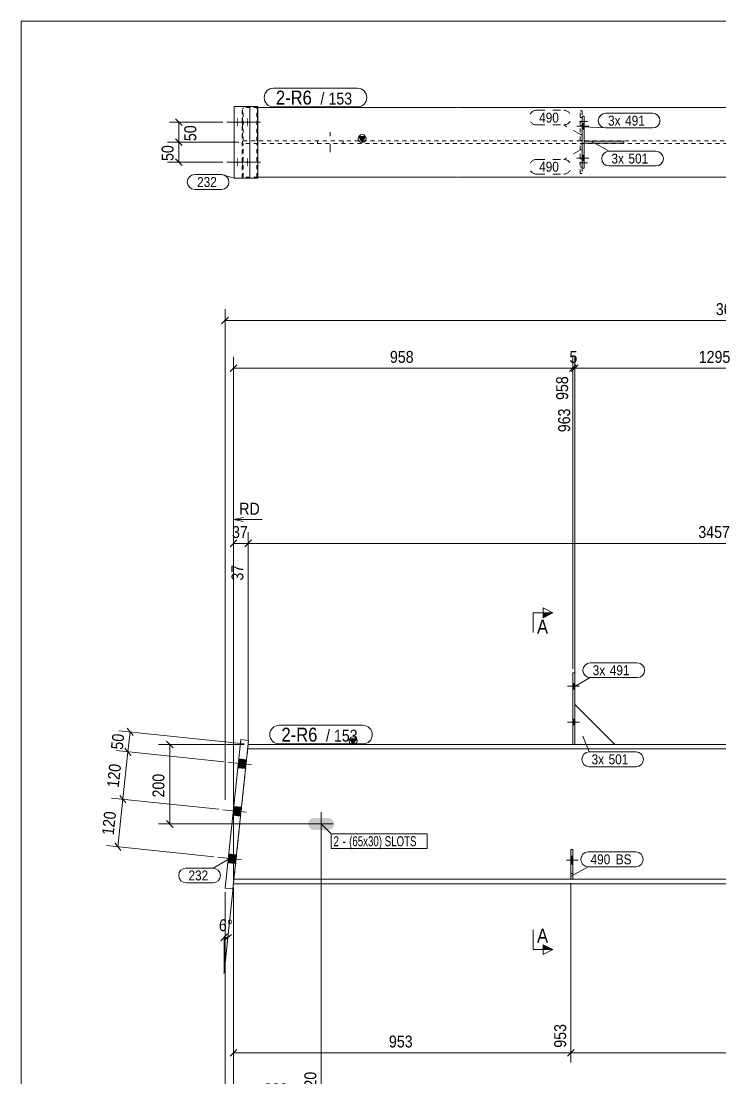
# Model space of a CAD drawing. Header units: millimetres. Extents: x 2 to 579, y 1 to 405.
# Drawn here: x 5 to 180.4, y 139.5 to 405 of the extents above; entities that cross this region are included whole.
import ezdxf

# ---------------------------------------------------------------- set-up
doc = ezdxf.new("R2010")
doc.units = ezdxf.units.MM
for name, pattern in [('XKITLINE00', [0]), ('XKITLINE01', [4, 1, -1, 1, -1]), ('XKITLINE02', [4, 2, -2])]:
    doc.linetypes.add(name, pattern=pattern)
for name, color, linetype, lineweight in [('Bolt', 3, 'Continuous', 0), ('BoltMark', 7, 'Continuous', 0), ('Dimensions', 7, 'Continuous', 0), ('DrawingSheet', 5, 'Continuous', 0), ('Part', 2, 'Continuous', 0), ('PartMark', 7, 'Continuous', 0), ('Section', 6, 'Continuous', 0)]:
    doc.layers.add(name, color=color, linetype=linetype, lineweight=lineweight)
doc.styles.add('ARIAL', font='ARIAL.TTF')
doc.styles.add('ARIAL_NARROW', font='ARIALN.TTF')

# ---------------------------------------------------------------- blocks, each defined once
blk = doc.blocks.new('*A2')
at = {"layer": 'Bolt'}
blk.add_hatch(color=3, dxfattribs=at).paths.add_polyline_path([(83.55, 203.3), (83.44, 202.73), (83.11, 202.24), (82.63, 201.92), (82.05, 201.8), (78.55, 201.8), (77.98, 201.92), (77.49, 202.24), (77.17, 202.73), (77.05, 203.3), (77.17, 203.88), (77.49, 204.36), (77.98, 204.69), (78.55, 204.8), (82.05, 204.8), (82.63, 204.69), (83.11, 204.36), (83.44, 203.88)], flags=17)
at = {"layer": 'Bolt', "color": 3, "linetype": 'XKITLINE00', "lineweight": 0}
for p, q in [((80.3, 200.3), (80.3, 206.3)), ((77.3, 203.3), (83.3, 203.3))]:
    blk.add_line(p, q, dxfattribs=at)
blk = doc.blocks.new('*A4')
at = {"layer": 'Bolt'}
for points in [[(143.5, 238.6), (144, 238.6), (144, 237.2), (143.5, 237.2)], [(143.5, 238.6), (144, 238.6), (144, 237.2), (143.5, 237.2)], [(143.5, 229.6), (144, 229.6), (144, 228.2), (143.5, 228.2)], [(143.5, 229.6), (144, 229.6), (144, 228.2), (143.5, 228.2)]]:
    blk.add_hatch(color=3, dxfattribs=at).paths.add_polyline_path(points, flags=17)
at = {"layer": 'Bolt', "color": 3, "linetype": 'XKITLINE00', "lineweight": 0}
for p, q in [((145.16, 237.9), (142.16, 237.9)), ((145.16, 237.9), (142.16, 237.9)), ((144, 238.6), (143.5, 238.6)), ((144, 238.6), (143.5, 238.6)), ((144, 237.2), (143.5, 237.2)), ((144, 237.2), (143.5, 237.2)), ((145.16, 228.9), (142.16, 228.9)), ((145.16, 228.9), (142.16, 228.9)), ((144, 229.6), (143.5, 229.6)), ((144, 229.6), (143.5, 229.6)), ((144, 228.2), (143.5, 228.2)), ((144, 228.2), (143.5, 228.2))]:
    blk.add_line(p, q, dxfattribs=at)
blk = doc.blocks.new('*A5')
at = {"layer": 'Bolt'}
blk.add_hatch(color=3, dxfattribs=at).paths.add_polyline_path([(143.5, 193.22), (143, 193.22), (143, 195.18), (143.5, 195.18)], flags=17)
at = {"layer": 'Bolt', "color": 3, "linetype": 'XKITLINE00', "lineweight": 0}
for p, q in [((144.85, 194.2), (141.85, 194.2)), ((143.5, 195.18), (143, 195.18)), ((143.5, 193.22), (143, 193.22))]:
    blk.add_line(p, q, dxfattribs=at)
blk = doc.blocks.new('*A7')
at = {"layer": 'Bolt', "color": 3, "linetype": 'XKITLINE02', "lineweight": 0}
for p, q in [((144.85, 194.2), (141.85, 194.2)), ((143.5, 195.18), (143, 195.18)), ((143.5, 193.22), (143, 193.22))]:
    blk.add_line(p, q, dxfattribs=at)
blk = doc.blocks.new('*A10')
at = {"layer": 'Bolt'}
for points in [[(61.36, 217.24), (59.37, 217.45), (59.6, 219.63), (61.59, 219.42)], [(61.36, 217.24), (59.37, 217.45), (59.6, 219.63), (61.59, 219.42)], [(60.1, 205.3), (58.11, 205.51), (58.34, 207.7), (60.33, 207.49)], [(60.1, 205.3), (58.11, 205.51), (58.34, 207.7), (60.33, 207.49)], [(58.84, 193.37), (56.85, 193.58), (57.08, 195.77), (59.07, 195.56)], [(58.84, 193.37), (56.85, 193.58), (57.08, 195.77), (59.07, 195.56)]]:
    blk.add_hatch(color=3, dxfattribs=at).paths.add_polyline_path(points, flags=17)
at = {"layer": 'Bolt', "color": 3, "linetype": 'XKITLINE00', "lineweight": 0}
for p, q in [((56.85, 218.82), (62.81, 218.19)), ((56.85, 218.82), (62.81, 218.19)), ((59.6, 219.63), (61.59, 219.42)), ((59.6, 219.63), (61.59, 219.42)), ((59.37, 217.45), (61.36, 217.24)), ((59.37, 217.45), (61.36, 217.24)), ((58.34, 207.7), (60.33, 207.49)), ((58.34, 207.7), (60.33, 207.49)), ((55.59, 206.88), (61.56, 206.25)), ((55.59, 206.88), (61.56, 206.25)), ((58.11, 205.51), (60.1, 205.3)), ((58.11, 205.51), (60.1, 205.3)), ((54.33, 194.95), (60.3, 194.32)), ((54.33, 194.95), (60.3, 194.32)), ((57.08, 195.77), (59.07, 195.56)), ((57.08, 195.77), (59.07, 195.56)), ((56.85, 193.58), (58.84, 193.37)), ((56.85, 193.58), (58.84, 193.37))]:
    blk.add_line(p, q, dxfattribs=at)
blk = doc.blocks.new('*A13')
at = {"layer": 'Part'}
blk.add_hatch(color=2, dxfattribs=at).paths.add_polyline_path([(87.51, 224.7), (89.11, 224.7), (88.31, 223.3)], flags=17)
at = {"layer": 'Part', "color": 7, "linetype": 'XKITLINE01', "lineweight": 0}
for p, q in [((62, 223.3), (58.31, 188.3)), ((112.1, 223.3), (62, 223.3)), ((184, 223.3), (112.2, 223.3))]:
    blk.add_line(p, q, dxfattribs=at)
at = {"layer": 'Part', "color": 2, "linetype": 'XKITLINE00', "lineweight": 0}
for p, q in [((62, 223.3), (112.1, 223.3)), ((88.31, 223.3), (87.51, 224.7)), ((87.51, 224.7), (89.11, 224.7)), ((89.11, 224.7), (88.31, 223.3)), ((112.2, 223.3), (184, 223.3)), ((112.1, 222.2), (61.88, 222.2)), ((184, 222.2), (112.2, 222.2)), ((112.1, 189.4), (58.42, 189.4)), ((184, 189.4), (112.2, 189.4)), ((58.31, 188.3), (112.1, 188.3)), ((112.2, 188.3), (184, 188.3))]:
    blk.add_line(p, q, dxfattribs=at)
blk.add_circle((88.31, 224.2), 1, dxfattribs=at)
blk = doc.blocks.new('*A15')
at = {"layer": 'Part', "color": 2, "linetype": 'XKITLINE00', "lineweight": 0}
for p, q in [((143.5, 223.3), (143.5, 241.3)), ((143.5, 241.3), (144, 241.3)), ((144, 241.3), (144, 223.3))]:
    blk.add_line(p, q, dxfattribs=at)
at = {"layer": 'Part', "color": 7, "linetype": 'XKITLINE01', "lineweight": 0}
blk.add_line((144, 223.3), (143.5, 223.3), dxfattribs=at)
blk = doc.blocks.new('*A16')
at = {"layer": 'Part', "color": 2, "linetype": 'XKITLINE00', "lineweight": 0}
for p, q in [((143, 189.4), (143, 196.9)), ((143, 196.9), (143.5, 196.9)), ((143.5, 196.9), (143.5, 189.4))]:
    blk.add_line(p, q, dxfattribs=at)
at = {"layer": 'Part', "color": 7, "linetype": 'XKITLINE01', "lineweight": 0}
for p, q in [((143, 190.9), (143.5, 190.9)), ((143.5, 189.4), (143, 189.4))]:
    blk.add_line(p, q, dxfattribs=at)
blk = doc.blocks.new('*A20')
at = {"layer": 'Part', "color": 2, "linetype": 'XKITLINE00', "lineweight": 0}
blk.add_line((154, 223.3), (144, 233.3), dxfattribs=at)
at = {"layer": 'Part', "color": 7, "linetype": 'XKITLINE01', "lineweight": 0}
for p, q in [((144, 233.3), (144, 223.3)), ((144, 223.3), (154, 223.3))]:
    blk.add_line(p, q, dxfattribs=at)
blk = doc.blocks.new('*A21')
at = {"layer": 'Part', "color": 7, "linetype": 'XKITLINE01', "lineweight": 0}
for p, q in [((143, 196.9), (143, 189.4)), ((143.5, 196.9), (143, 196.9)), ((143.5, 189.4), (143.5, 196.9)), ((143, 190.9), (143.5, 190.9)), ((143, 189.4), (143.5, 189.4))]:
    blk.add_line(p, q, dxfattribs=at)
blk = doc.blocks.new('*A24')
at = {"layer": 'Part', "color": 2, "linetype": 'XKITLINE00', "lineweight": 0}
for p, q in [((56.18, 187.21), (60.11, 224.51)), ((58.17, 187), (62.1, 224.3)), ((60.11, 224.51), (62.1, 224.3)), ((58.17, 187), (56.18, 187.21))]:
    blk.add_line(p, q, dxfattribs=at)
blk = doc.blocks.new('*A29')
at = {"layer": 'Bolt', "color": 3, "linetype": 'XKITLINE02', "lineweight": 0}
for p, q in [((82.6, 372.09), (82.6, 377.09)), ((79.35, 374.24), (79.35, 374.94)), ((85.85, 374.24), (85.85, 374.94))]:
    blk.add_line(p, q, dxfattribs=at)
blk = doc.blocks.new('*A31')
at = {"layer": 'Bolt'}
for points in [[(145.8, 379.29), (146.3, 379.29), (146.3, 377.89), (145.8, 377.89)], [(145.8, 379.29), (146.3, 379.29), (146.3, 377.89), (145.8, 377.89)], [(145.8, 371.29), (146.3, 371.29), (146.3, 369.89), (145.8, 369.89)], [(145.8, 371.29), (146.3, 371.29), (146.3, 369.89), (145.8, 369.89)]]:
    blk.add_hatch(color=3, dxfattribs=at).paths.add_polyline_path(points, flags=17)
at = {"layer": 'Bolt', "color": 3, "linetype": 'XKITLINE00', "lineweight": 0}
for p, q in [((147.46, 378.59), (144.46, 378.59)), ((147.46, 378.59), (144.46, 378.59)), ((146.3, 379.29), (145.8, 379.29)), ((146.3, 379.29), (145.8, 379.29)), ((146.3, 377.89), (145.8, 377.89)), ((146.3, 377.89), (145.8, 377.89)), ((147.46, 370.59), (144.46, 370.59)), ((147.46, 370.59), (144.46, 370.59)), ((146.3, 371.29), (145.8, 371.29)), ((146.3, 371.29), (145.8, 371.29)), ((146.3, 369.89), (145.8, 369.89)), ((146.3, 369.89), (145.8, 369.89))]:
    blk.add_line(p, q, dxfattribs=at)
blk = doc.blocks.new('*A32')
at = {"layer": 'Bolt', "color": 3, "linetype": 'XKITLINE02', "lineweight": 0}
for p, q in [((147.15, 369.39), (144.15, 369.39)), ((145.8, 370.37), (145.3, 370.37)), ((145.8, 368.41), (145.3, 368.41))]:
    blk.add_line(p, q, dxfattribs=at)
blk = doc.blocks.new('*A34')
at = {"layer": 'Bolt', "color": 3, "linetype": 'XKITLINE02', "lineweight": 0}
for p, q in [((147.15, 379.79), (144.15, 379.79)), ((145.8, 380.77), (145.3, 380.77)), ((145.8, 378.81), (145.3, 378.81))]:
    blk.add_line(p, q, dxfattribs=at)
blk = doc.blocks.new('*A37')
at = {"layer": 'Bolt'}
for points in [[(59.39, 379.54), (59.39, 379.48), (59.39, 379.43), (59.39, 379.38), (59.39, 379.32), (59.39, 379.27), (59.38, 379.22), (59.38, 379.17), (59.38, 379.12), (59.38, 379.07), (59.37, 379.02), (59.37, 378.98), (59.37, 378.93), (59.36, 378.89), (59.36, 378.85), (59.35, 378.81), (59.35, 378.77), (59.34, 378.74), (59.34, 378.71), (59.33, 378.68), (59.33, 378.65), (59.32, 378.62), (59.32, 378.6), (59.31, 378.57), (59.31, 378.55), (59.3, 378.54), (59.29, 378.52), (59.29, 378.51), (59.28, 378.5), (59.27, 378.5), (59.27, 378.49), (59.26, 378.49), (59.26, 378.49), (59.25, 378.5), (59.24, 378.5), (59.24, 378.51), (59.23, 378.52), (59.22, 378.54), (59.22, 378.55), (59.21, 378.57), (59.21, 378.6), (59.2, 378.62), (59.2, 378.65), (59.19, 378.68), (59.18, 378.71), (59.18, 378.74), (59.18, 378.77), (59.17, 378.81), (59.17, 378.85), (59.16, 378.89), (59.16, 378.93), (59.15, 378.98), (59.15, 379.02), (59.15, 379.07), (59.15, 379.12), (59.14, 379.17), (59.14, 379.22), (59.14, 379.27), (59.14, 379.32), (59.14, 379.38), (59.13, 379.43), (59.13, 379.48), (59.13, 379.54), (59.13, 379.59), (59.13, 379.64), (59.13, 379.7), (59.13, 379.75), (59.14, 379.8), (59.14, 379.86), (59.14, 379.91), (59.14, 379.96), (59.14, 380.01), (59.15, 380.06), (59.15, 380.11), (59.15, 380.16), (59.15, 380.2), (59.16, 380.25), (59.16, 380.29), (59.17, 380.33), (59.17, 380.37), (59.18, 380.4), (59.18, 380.44), (59.18, 380.47), (59.19, 380.5), (59.2, 380.53), (59.2, 380.56), (59.21, 380.58), (59.21, 380.61), (59.22, 380.63), (59.22, 380.64), (59.23, 380.66), (59.24, 380.67), (59.24, 380.68), (59.25, 380.68), (59.26, 380.69), (59.26, 380.69), (59.27, 380.69), (59.27, 380.68), (59.28, 380.68), (59.29, 380.67), (59.29, 380.66), (59.3, 380.64), (59.31, 380.63), (59.31, 380.61), (59.32, 380.58), (59.32, 380.56), (59.33, 380.53), (59.33, 380.5), (59.34, 380.47), (59.34, 380.44), (59.35, 380.4), (59.35, 380.37), (59.36, 380.33), (59.36, 380.29), (59.37, 380.25), (59.37, 380.2), (59.37, 380.16), (59.38, 380.11), (59.38, 380.06), (59.38, 380.01), (59.38, 379.96), (59.39, 379.91), (59.39, 379.86), (59.39, 379.8), (59.39, 379.75), (59.39, 379.7), (59.39, 379.64), (59.39, 379.59)], [(60.65, 379.54), (60.65, 379.48), (60.65, 379.43), (60.65, 379.38), (60.65, 379.32), (60.64, 379.27), (60.64, 379.22), (60.64, 379.17), (60.64, 379.12), (60.63, 379.07), (60.63, 379.02), (60.63, 378.98), (60.62, 378.93), (60.62, 378.89), (60.62, 378.85), (60.61, 378.81), (60.61, 378.77), (60.6, 378.74), (60.6, 378.71), (60.59, 378.68), (60.59, 378.65), (60.58, 378.62), (60.58, 378.6), (60.57, 378.57), (60.56, 378.55), (60.56, 378.54), (60.55, 378.52), (60.55, 378.51), (60.54, 378.5), (60.53, 378.5), (60.53, 378.49), (60.52, 378.49), (60.51, 378.49), (60.51, 378.5), (60.5, 378.5), (60.5, 378.51), (60.49, 378.52), (60.48, 378.54), (60.48, 378.55), (60.47, 378.57), (60.47, 378.6), (60.46, 378.62), (60.45, 378.65), (60.45, 378.68), (60.44, 378.71), (60.44, 378.74), (60.43, 378.77), (60.43, 378.81), (60.42, 378.85), (60.42, 378.89), (60.42, 378.93), (60.41, 378.98), (60.41, 379.02), (60.41, 379.07), (60.4, 379.12), (60.4, 379.17), (60.4, 379.22), (60.4, 379.27), (60.4, 379.32), (60.39, 379.38), (60.39, 379.43), (60.39, 379.48), (60.39, 379.54), (60.39, 379.59), (60.39, 379.64), (60.39, 379.7), (60.39, 379.75), (60.39, 379.8), (60.4, 379.86), (60.4, 379.91), (60.4, 379.96), (60.4, 380.01), (60.4, 380.06), (60.41, 380.11), (60.41, 380.16), (60.41, 380.2), (60.42, 380.25), (60.42, 380.29), (60.42, 380.33), (60.43, 380.37), (60.43, 380.4), (60.44, 380.44), (60.44, 380.47), (60.45, 380.5), (60.45, 380.53), (60.46, 380.56), (60.47, 380.58), (60.47, 380.61), (60.48, 380.63), (60.48, 380.64), (60.49, 380.66), (60.5, 380.67), (60.5, 380.68), (60.51, 380.68), (60.51, 380.69), (60.52, 380.69), (60.53, 380.69), (60.53, 380.68), (60.54, 380.68), (60.55, 380.67), (60.55, 380.66), (60.56, 380.64), (60.56, 380.63), (60.57, 380.61), (60.58, 380.58), (60.58, 380.56), (60.59, 380.53), (60.59, 380.5), (60.6, 380.47), (60.6, 380.44), (60.61, 380.4), (60.61, 380.37), (60.62, 380.33), (60.62, 380.29), (60.62, 380.25), (60.63, 380.2), (60.63, 380.16), (60.63, 380.11), (60.64, 380.06), (60.64, 380.01), (60.64, 379.96), (60.64, 379.91), (60.65, 379.86), (60.65, 379.8), (60.65, 379.75), (60.65, 379.7), (60.65, 379.64), (60.65, 379.59)], [(61.91, 379.54), (61.91, 379.48), (61.91, 379.43), (61.91, 379.38), (61.9, 379.32), (61.9, 379.27), (61.9, 379.22), (61.9, 379.17), (61.9, 379.12), (61.89, 379.07), (61.89, 379.02), (61.89, 378.98), (61.88, 378.93), (61.88, 378.89), (61.87, 378.85), (61.87, 378.81), (61.87, 378.77), (61.86, 378.74), (61.86, 378.71), (61.85, 378.68), (61.85, 378.65), (61.84, 378.62), (61.83, 378.6), (61.83, 378.57), (61.82, 378.55), (61.82, 378.54), (61.81, 378.52), (61.8, 378.51), (61.8, 378.5), (61.79, 378.5), (61.79, 378.49), (61.78, 378.49), (61.77, 378.49), (61.77, 378.5), (61.76, 378.5), (61.75, 378.51), (61.75, 378.52), (61.74, 378.54), (61.74, 378.55), (61.73, 378.57), (61.72, 378.6), (61.72, 378.62), (61.71, 378.65), (61.71, 378.68), (61.7, 378.71), (61.7, 378.74), (61.69, 378.77), (61.69, 378.81), (61.68, 378.85), (61.68, 378.89), (61.68, 378.93), (61.67, 378.98), (61.67, 379.02), (61.67, 379.07), (61.66, 379.12), (61.66, 379.17), (61.66, 379.22), (61.66, 379.27), (61.65, 379.32), (61.65, 379.38), (61.65, 379.43), (61.65, 379.48), (61.65, 379.54), (61.65, 379.59), (61.65, 379.64), (61.65, 379.7), (61.65, 379.75), (61.65, 379.8), (61.65, 379.86), (61.66, 379.91), (61.66, 379.96), (61.66, 380.01), (61.66, 380.06), (61.67, 380.11), (61.67, 380.16), (61.67, 380.2), (61.68, 380.25), (61.68, 380.29), (61.68, 380.33), (61.69, 380.37), (61.69, 380.4), (61.7, 380.44), (61.7, 380.47), (61.71, 380.5), (61.71, 380.53), (61.72, 380.56), (61.72, 380.58), (61.73, 380.61), (61.74, 380.63), (61.74, 380.64), (61.75, 380.66), (61.75, 380.67), (61.76, 380.68), (61.77, 380.68), (61.77, 380.69), (61.78, 380.69), (61.79, 380.69), (61.79, 380.68), (61.8, 380.68), (61.8, 380.67), (61.81, 380.66), (61.82, 380.64), (61.82, 380.63), (61.83, 380.61), (61.83, 380.58), (61.84, 380.56), (61.85, 380.53), (61.85, 380.5), (61.86, 380.47), (61.86, 380.44), (61.87, 380.4), (61.87, 380.37), (61.87, 380.33), (61.88, 380.29), (61.88, 380.25), (61.89, 380.2), (61.89, 380.16), (61.89, 380.11), (61.9, 380.06), (61.9, 380.01), (61.9, 379.96), (61.9, 379.91), (61.9, 379.86), (61.91, 379.8), (61.91, 379.75), (61.91, 379.7), (61.91, 379.64), (61.91, 379.59)], [(59.39, 369.54), (59.39, 369.48), (59.39, 369.43), (59.39, 369.38), (59.39, 369.32), (59.39, 369.27), (59.38, 369.22), (59.38, 369.17), (59.38, 369.12), (59.38, 369.07), (59.37, 369.02), (59.37, 368.98), (59.37, 368.93), (59.36, 368.89), (59.36, 368.85), (59.35, 368.81), (59.35, 368.77), (59.34, 368.74), (59.34, 368.71), (59.33, 368.68), (59.33, 368.65), (59.32, 368.62), (59.32, 368.6), (59.31, 368.57), (59.31, 368.55), (59.3, 368.54), (59.29, 368.52), (59.29, 368.51), (59.28, 368.5), (59.27, 368.5), (59.27, 368.49), (59.26, 368.49), (59.26, 368.49), (59.25, 368.5), (59.24, 368.5), (59.24, 368.51), (59.23, 368.52), (59.22, 368.54), (59.22, 368.55), (59.21, 368.57), (59.21, 368.6), (59.2, 368.62), (59.2, 368.65), (59.19, 368.68), (59.18, 368.71), (59.18, 368.74), (59.18, 368.77), (59.17, 368.81), (59.17, 368.85), (59.16, 368.89), (59.16, 368.93), (59.15, 368.98), (59.15, 369.02), (59.15, 369.07), (59.15, 369.12), (59.14, 369.17), (59.14, 369.22), (59.14, 369.27), (59.14, 369.32), (59.14, 369.38), (59.13, 369.43), (59.13, 369.48), (59.13, 369.54), (59.13, 369.59), (59.13, 369.64), (59.13, 369.7), (59.13, 369.75), (59.14, 369.8), (59.14, 369.86), (59.14, 369.91), (59.14, 369.96), (59.14, 370.01), (59.15, 370.06), (59.15, 370.11), (59.15, 370.16), (59.15, 370.2), (59.16, 370.25), (59.16, 370.29), (59.17, 370.33), (59.17, 370.37), (59.18, 370.4), (59.18, 370.44), (59.18, 370.47), (59.19, 370.5), (59.2, 370.53), (59.2, 370.56), (59.21, 370.58), (59.21, 370.61), (59.22, 370.63), (59.22, 370.64), (59.23, 370.66), (59.24, 370.67), (59.24, 370.68), (59.25, 370.68), (59.26, 370.69), (59.26, 370.69), (59.27, 370.69), (59.27, 370.68), (59.28, 370.68), (59.29, 370.67), (59.29, 370.66), (59.3, 370.64), (59.31, 370.63), (59.31, 370.61), (59.32, 370.58), (59.32, 370.56), (59.33, 370.53), (59.33, 370.5), (59.34, 370.47), (59.34, 370.44), (59.35, 370.4), (59.35, 370.37), (59.36, 370.33), (59.36, 370.29), (59.37, 370.25), (59.37, 370.2), (59.37, 370.16), (59.38, 370.11), (59.38, 370.06), (59.38, 370.01), (59.38, 369.96), (59.39, 369.91), (59.39, 369.86), (59.39, 369.8), (59.39, 369.75), (59.39, 369.7), (59.39, 369.64), (59.39, 369.59)], [(60.65, 369.54), (60.65, 369.48), (60.65, 369.43), (60.65, 369.38), (60.65, 369.32), (60.64, 369.27), (60.64, 369.22), (60.64, 369.17), (60.64, 369.12), (60.63, 369.07), (60.63, 369.02), (60.63, 368.98), (60.62, 368.93), (60.62, 368.89), (60.62, 368.85), (60.61, 368.81), (60.61, 368.77), (60.6, 368.74), (60.6, 368.71), (60.59, 368.68), (60.59, 368.65), (60.58, 368.62), (60.58, 368.6), (60.57, 368.57), (60.56, 368.55), (60.56, 368.54), (60.55, 368.52), (60.55, 368.51), (60.54, 368.5), (60.53, 368.5), (60.53, 368.49), (60.52, 368.49), (60.51, 368.49), (60.51, 368.5), (60.5, 368.5), (60.5, 368.51), (60.49, 368.52), (60.48, 368.54), (60.48, 368.55), (60.47, 368.57), (60.47, 368.6), (60.46, 368.62), (60.45, 368.65), (60.45, 368.68), (60.44, 368.71), (60.44, 368.74), (60.43, 368.77), (60.43, 368.81), (60.42, 368.85), (60.42, 368.89), (60.42, 368.93), (60.41, 368.98), (60.41, 369.02), (60.41, 369.07), (60.4, 369.12), (60.4, 369.17), (60.4, 369.22), (60.4, 369.27), (60.4, 369.32), (60.39, 369.38), (60.39, 369.43), (60.39, 369.48), (60.39, 369.54), (60.39, 369.59), (60.39, 369.64), (60.39, 369.7), (60.39, 369.75), (60.39, 369.8), (60.4, 369.86), (60.4, 369.91), (60.4, 369.96), (60.4, 370.01), (60.4, 370.06), (60.41, 370.11), (60.41, 370.16), (60.41, 370.2), (60.42, 370.25), (60.42, 370.29), (60.42, 370.33), (60.43, 370.37), (60.43, 370.4), (60.44, 370.44), (60.44, 370.47), (60.45, 370.5), (60.45, 370.53), (60.46, 370.56), (60.47, 370.58), (60.47, 370.61), (60.48, 370.63), (60.48, 370.64), (60.49, 370.66), (60.5, 370.67), (60.5, 370.68), (60.51, 370.68), (60.51, 370.69), (60.52, 370.69), (60.53, 370.69), (60.53, 370.68), (60.54, 370.68), (60.55, 370.67), (60.55, 370.66), (60.56, 370.64), (60.56, 370.63), (60.57, 370.61), (60.58, 370.58), (60.58, 370.56), (60.59, 370.53), (60.59, 370.5), (60.6, 370.47), (60.6, 370.44), (60.61, 370.4), (60.61, 370.37), (60.62, 370.33), (60.62, 370.29), (60.62, 370.25), (60.63, 370.2), (60.63, 370.16), (60.63, 370.11), (60.64, 370.06), (60.64, 370.01), (60.64, 369.96), (60.64, 369.91), (60.65, 369.86), (60.65, 369.8), (60.65, 369.75), (60.65, 369.7), (60.65, 369.64), (60.65, 369.59)], [(61.91, 369.54), (61.91, 369.48), (61.91, 369.43), (61.91, 369.38), (61.9, 369.32), (61.9, 369.27), (61.9, 369.22), (61.9, 369.17), (61.9, 369.12), (61.89, 369.07), (61.89, 369.02), (61.89, 368.98), (61.88, 368.93), (61.88, 368.89), (61.87, 368.85), (61.87, 368.81), (61.87, 368.77), (61.86, 368.74), (61.86, 368.71), (61.85, 368.68), (61.85, 368.65), (61.84, 368.62), (61.83, 368.6), (61.83, 368.57), (61.82, 368.55), (61.82, 368.54), (61.81, 368.52), (61.8, 368.51), (61.8, 368.5), (61.79, 368.5), (61.79, 368.49), (61.78, 368.49), (61.77, 368.49), (61.77, 368.5), (61.76, 368.5), (61.75, 368.51), (61.75, 368.52), (61.74, 368.54), (61.74, 368.55), (61.73, 368.57), (61.72, 368.6), (61.72, 368.62), (61.71, 368.65), (61.71, 368.68), (61.7, 368.71), (61.7, 368.74), (61.69, 368.77), (61.69, 368.81), (61.68, 368.85), (61.68, 368.89), (61.68, 368.93), (61.67, 368.98), (61.67, 369.02), (61.67, 369.07), (61.66, 369.12), (61.66, 369.17), (61.66, 369.22), (61.66, 369.27), (61.65, 369.32), (61.65, 369.38), (61.65, 369.43), (61.65, 369.48), (61.65, 369.54), (61.65, 369.59), (61.65, 369.64), (61.65, 369.7), (61.65, 369.75), (61.65, 369.8), (61.65, 369.86), (61.66, 369.91), (61.66, 369.96), (61.66, 370.01), (61.66, 370.06), (61.67, 370.11), (61.67, 370.16), (61.67, 370.2), (61.68, 370.25), (61.68, 370.29), (61.68, 370.33), (61.69, 370.37), (61.69, 370.4), (61.7, 370.44), (61.7, 370.47), (61.71, 370.5), (61.71, 370.53), (61.72, 370.56), (61.72, 370.58), (61.73, 370.61), (61.74, 370.63), (61.74, 370.64), (61.75, 370.66), (61.75, 370.67), (61.76, 370.68), (61.77, 370.68), (61.77, 370.69), (61.78, 370.69), (61.79, 370.69), (61.79, 370.68), (61.8, 370.68), (61.8, 370.67), (61.81, 370.66), (61.82, 370.64), (61.82, 370.63), (61.83, 370.61), (61.83, 370.58), (61.84, 370.56), (61.85, 370.53), (61.85, 370.5), (61.86, 370.47), (61.86, 370.44), (61.87, 370.4), (61.87, 370.37), (61.87, 370.33), (61.88, 370.29), (61.88, 370.25), (61.89, 370.2), (61.89, 370.16), (61.89, 370.11), (61.9, 370.06), (61.9, 370.01), (61.9, 369.96), (61.9, 369.91), (61.9, 369.86), (61.91, 369.8), (61.91, 369.75), (61.91, 369.7), (61.91, 369.64), (61.91, 369.59)]]:
    blk.add_hatch(color=3, dxfattribs=at).paths.add_polyline_path(points, flags=17)
at = {"layer": 'Bolt', "color": 3, "linetype": 'XKITLINE00', "lineweight": 0}
for p, q in [((56.63, 379.59), (62.59, 379.59)), ((57.89, 379.59), (63.85, 379.59)), ((59.14, 379.59), (65.11, 379.59)), ((56.63, 369.59), (62.59, 369.59)), ((57.89, 369.59), (63.85, 369.59)), ((59.14, 369.59), (65.11, 369.59))]:
    blk.add_line(p, q, dxfattribs=at)
blk = doc.blocks.new('*A40')
at = {"layer": 'Part'}
blk.add_hatch(color=2, dxfattribs=at).paths.add_polyline_path([(89.8, 375.99), (91.4, 375.99), (90.6, 374.59)], flags=17)
at = {"layer": 'Part', "color": 7, "linetype": 'XKITLINE01', "lineweight": 0}
for p, q in [((60.6, 365.84), (60.6, 383.34)), ((64.4, 383.34), (60.6, 383.34)), ((60.72, 374.94), (60.72, 383.34)), ((64.18, 374.94), (64.18, 383.34)), ((64.29, 365.84), (64.29, 383.34)), ((60.72, 374.94), (114.4, 374.94)), ((114.5, 374.94), (186.3, 374.94)), ((114.4, 374.24), (60.72, 374.24)), ((60.72, 365.84), (60.72, 374.24)), ((64.18, 365.84), (64.18, 374.24)), ((186.3, 374.24), (114.5, 374.24)), ((64.4, 365.84), (60.6, 365.84))]:
    blk.add_line(p, q, dxfattribs=at)
at = {"layer": 'Part', "color": 2, "linetype": 'XKITLINE00', "lineweight": 0}
for p, q in [((114.4, 383.34), (64.4, 383.34)), ((186.3, 383.34), (114.5, 383.34)), ((90.6, 374.59), (89.8, 375.99)), ((89.8, 375.99), (91.4, 375.99)), ((91.4, 375.99), (90.6, 374.59)), ((114.4, 365.84), (64.4, 365.84)), ((186.3, 365.84), (114.5, 365.84))]:
    blk.add_line(p, q, dxfattribs=at)
blk.add_circle((90.6, 375.49), 1, dxfattribs=at)
blk = doc.blocks.new('*A42')
at = {"layer": 'Part', "color": 2, "linetype": 'XKITLINE00', "lineweight": 0}
for p, q in [((145.8, 381.09), (146.3, 381.09)), ((145.8, 381.09), (145.8, 368.09)), ((146.3, 381.09), (146.3, 368.09)), ((145.8, 368.09), (146.3, 368.09))]:
    blk.add_line(p, q, dxfattribs=at)
blk = doc.blocks.new('*A43')
at = {"layer": 'Part', "color": 7, "linetype": 'XKITLINE01', "lineweight": 0}
for p, q in [((145.3, 366.69), (145.3, 374.19)), ((145.3, 374.19), (145.8, 374.19)), ((145.3, 372.69), (145.8, 372.69)), ((145.8, 374.19), (145.8, 366.69)), ((145.8, 366.69), (145.3, 366.69))]:
    blk.add_line(p, q, dxfattribs=at)
blk = doc.blocks.new('*A47')
at = {"layer": 'Part', "color": 2, "linetype": 'XKITLINE00', "lineweight": 0}
for p, q in [((146.3, 374.84), (156.3, 374.84)), ((156.3, 374.34), (146.3, 374.34)), ((156.3, 374.34), (156.3, 374.84))]:
    blk.add_line(p, q, dxfattribs=at)
at = {"layer": 'Part', "color": 7, "linetype": 'XKITLINE01', "lineweight": 0}
blk.add_line((146.3, 374.34), (146.3, 374.84), dxfattribs=at)
blk.add_line((146.3, 374.34), (146.3, 374.84), dxfattribs=at)
blk = doc.blocks.new('*A48')
at = {"layer": 'Part', "color": 7, "linetype": 'XKITLINE01', "lineweight": 0}
for p, q in [((145.3, 374.99), (145.3, 382.49)), ((145.3, 382.49), (145.8, 382.49)), ((145.8, 382.49), (145.8, 374.99)), ((145.3, 376.49), (145.8, 376.49)), ((145.8, 374.99), (145.3, 374.99))]:
    blk.add_line(p, q, dxfattribs=at)
blk = doc.blocks.new('*A51')
at = {"layer": 'Part', "color": 2, "linetype": 'XKITLINE00', "lineweight": 0}
for p, q in [((58.47, 365.59), (58.47, 383.59)), ((58.47, 383.59), (62.41, 383.59)), ((64.4, 383.59), (62.41, 383.59)), ((62.41, 365.59), (62.41, 383.59)), ((64.4, 365.59), (64.4, 383.59)), ((64.4, 365.59), (58.47, 365.59))]:
    blk.add_line(p, q, dxfattribs=at)
at = {"layer": 'Part', "color": 7, "linetype": 'XKITLINE01', "lineweight": 0}
blk.add_line((60.46, 365.59), (60.46, 383.59), dxfattribs=at)
blk = doc.blocks.new('*A75')
at = {"layer": 'DrawingSheet', "color": 5, "linetype": 'XKITLINE00', "lineweight": 0}
for p, q in [((579, 405), (5, 405)), ((5, 405), (5, 5))]:
    blk.add_line(p, q, dxfattribs=at)
blk = doc.blocks.new('*A83')
at = {"layer": 'Dimensions', "color": 7, "linetype": 'XKITLINE00', "lineweight": 0}
for p, q in [((58.2, 187.31), (56.88, 174.78)), ((56.78, 175.68), (55.09, 173.98)), ((57.81, 175.54), (55.95, 174.03)), ((55.93, 174.83), (55.93, 165.83)), ((56.88, 174.78), (55.93, 165.83))]:
    blk.add_line(p, q, dxfattribs=at)
blk.add_arc((55.93, 165.83), 9, 83.9789, 90, dxfattribs=at)
at = {"layer": 'Dimensions', "color": 7}
for p in [(55.93, 174.83), (56.88, 174.78), (55.93, 165.83)]:
    blk.add_point(p, dxfattribs=at)
at = {"layer": 'Dimensions', "color": 3, "style": 'ARIAL', "width": 0.85}
blk.add_text('6°', height=3, rotation=-3.008, dxfattribs=at).set_placement((54.58, 176.42))
blk = doc.blocks.new('*A84')
at = {"layer": 'Dimensions', "color": 7, "linetype": 'XKITLINE00', "lineweight": 0}
for p, q in [((56.18, 209.33), (56.18, 332.65)), ((57.03, 330.65), (55.33, 328.95)), ((56.18, 329.8), (311.48, 329.8))]:
    blk.add_line(p, q, dxfattribs=at)
at = {"layer": 'Dimensions', "color": 3}
blk.add_point((56.18, 329.8), dxfattribs=at)
at = {"layer": 'Dimensions', "color": 3, "style": 'ARIAL', "width": 0.85}
blk.add_text('3661', height=3, dxfattribs=at).set_placement((179.38, 331.15))
blk = doc.blocks.new('*A85')
at = {"layer": 'Dimensions', "color": 7, "linetype": 'XKITLINE00', "lineweight": 0}
for p, q in [((56.18, 186.21), (56.18, 119.4)), ((58.31, 187.3), (58.31, 119.4)), ((57.03, 122.65), (55.33, 120.95)), ((59.15, 122.65), (57.46, 120.95)), ((56.18, 121.8), (58.31, 121.8))]:
    blk.add_line(p, q, dxfattribs=at)
at = {"layer": 'Dimensions', "color": 3}
for p in [(56.18, 121.8), (58.31, 121.8)]:
    blk.add_point(p, dxfattribs=at)
at = {"layer": 'Dimensions', "color": 3, "style": 'ARIAL', "width": 0.85}
blk.add_text('21', height=3, dxfattribs=at).set_placement((55.02, 123.15))
blk = doc.blocks.new('*A86')
at = {"layer": 'Dimensions', "color": 7, "linetype": 'XKITLINE00', "lineweight": 0}
for p, q in [((55.85, 218.92), (28.97, 221.76)), ((30.54, 209.53), (31.8, 221.46)), ((31.05, 222.39), (32.56, 220.53)), ((54.59, 206.99), (27.71, 209.82)), ((29.79, 210.46), (31.3, 208.59))]:
    blk.add_line(p, q, dxfattribs=at)
at = {"layer": 'Dimensions', "color": 3}
for p in [(31.8, 221.46), (30.54, 209.53)]:
    blk.add_point(p, dxfattribs=at)
at = {"layer": 'Dimensions', "color": 3, "style": 'ARIAL', "width": 0.85}
blk.add_text('120', height=3, rotation=83.9784, dxfattribs=at).set_placement((29.48, 212.32))
blk = doc.blocks.new('*A87')
at = {"layer": 'Dimensions', "color": 7, "linetype": 'XKITLINE00', "lineweight": 0}
for p, q in [((61, 223.41), (29.49, 226.73)), ((31.57, 227.37), (33.08, 225.5)), ((31.8, 221.46), (32.33, 226.43)), ((55.85, 218.92), (28.97, 221.76)), ((31.05, 222.39), (32.56, 220.53))]:
    blk.add_line(p, q, dxfattribs=at)
at = {"layer": 'Dimensions', "color": 3}
for p in [(32.33, 226.43), (31.8, 221.46)]:
    blk.add_point(p, dxfattribs=at)
at = {"layer": 'Dimensions', "color": 3, "style": 'ARIAL', "width": 0.85}
blk.add_text('50', height=3, rotation=83.9784, dxfattribs=at).set_placement((30.49, 221.87))
blk = doc.blocks.new('*A88')
at = {"layer": 'Dimensions', "color": 7, "linetype": 'XKITLINE00', "lineweight": 0}
for p, q in [((61, 223.3), (39.46, 223.3)), ((41.46, 224.15), (43.15, 222.45)), ((42.31, 203.3), (42.31, 223.3)), ((79.3, 203.3), (39.46, 203.3)), ((41.46, 204.15), (43.15, 202.45))]:
    blk.add_line(p, q, dxfattribs=at)
at = {"layer": 'Dimensions', "color": 3}
for p in [(42.31, 223.3), (42.31, 203.3)]:
    blk.add_point(p, dxfattribs=at)
at = {"layer": 'Dimensions', "color": 3, "style": 'ARIAL', "width": 0.85}
blk.add_text('200', height=3, rotation=90.0002, dxfattribs=at).set_placement((40.96, 209.96))
blk = doc.blocks.new('*A90')
at = {"layer": 'Dimensions', "color": 7, "linetype": 'XKITLINE00', "lineweight": 0}
for p, q in [((58.31, 189.3), (58.31, 284.3)), ((60.81, 280.3), (58.31, 279.8)), ((60.81, 279.3), (58.31, 279.8)), ((65.53, 279.8), (58.31, 279.8)), ((58.31, 189.3), (58.31, 276.65)), ((62, 224.3), (62, 276.65)), ((59.15, 274.65), (57.46, 272.95)), ((58.31, 273.8), (62, 273.8)), ((62.85, 274.65), (61.15, 272.95))]:
    blk.add_line(p, q, dxfattribs=at)
at = {"layer": 'Dimensions', "color": 7}
blk.add_point((58.31, 279.8), dxfattribs=at)
at = {"layer": 'Dimensions', "color": 3}
for p in [(58.31, 273.8), (62, 273.8)]:
    blk.add_point(p, dxfattribs=at)
at = {"layer": 'Dimensions', "color": 3, "style": 'ARIAL', "width": 0.85}
for s, p in [('RD', (59.75, 281)), ('37', (57.93, 275.15))]:
    blk.add_text(s, height=3, dxfattribs=at).set_placement(p)
blk.add_text('37', height=3, rotation=90.0002, dxfattribs=at).set_placement((60.8, 264.45))
blk = doc.blocks.new('*A91')
at = {"layer": 'Dimensions', "color": 7, "linetype": 'XKITLINE00', "lineweight": 0}
for p, q in [((62, 224.3), (62, 276.65)), ((62.85, 274.65), (61.15, 272.95)), ((62, 273.8), (296.86, 273.8))]:
    blk.add_line(p, q, dxfattribs=at)
at = {"layer": 'Dimensions', "color": 3}
blk.add_point((62, 273.8), dxfattribs=at)
at = {"layer": 'Dimensions', "color": 3, "style": 'ARIAL', "width": 0.85}
blk.add_text('3457', height=3, dxfattribs=at).set_placement((174.98, 275.15))
blk = doc.blocks.new('*A96')
at = {"layer": 'BoltMark', "color": 7, "linetype": 'XKITLINE00', "lineweight": 0}
for p, q in [((80.3, 203.3), (82.8, 200.82)), ((82.8, 200.82), (106.92, 200.82)), ((82.8, 197.12), (82.8, 200.82)), ((106.92, 197.12), (106.92, 200.82)), ((82.8, 197.12), (106.92, 197.12))]:
    blk.add_line(p, q, dxfattribs=at)
at = {"layer": 'BoltMark', "color": 3, "style": 'ARIAL_NARROW', "width": 0.85}
for s, p in [('2', (83.4, 197.72)), ('(65x30) SLOTS', (87.33, 197.72)), ('-', (85.67, 197.72))]:
    blk.add_text(s, height=2.5, dxfattribs=at).set_placement(p)
blk = doc.blocks.new('*A99')
at = {"layer": 'PartMark', "color": 7, "linetype": 'XKITLINE00', "lineweight": 0}
for p, q in [((57.4, 194.61), (53.16, 192.22)), ((46.4, 192.22), (53.16, 192.22)), ((46.4, 188.52), (53.16, 188.52))]:
    blk.add_line(p, q, dxfattribs=at)
for centre, start, end in [((46.4, 190.37), 90, 270), ((53.16, 190.37), 270, 90)]:
    blk.add_arc(centre, 1.85, start, end, dxfattribs=at)
at = {"layer": 'PartMark', "color": 3, "style": 'ARIAL', "width": 0.85}
blk.add_text('232', height=2.5, dxfattribs=at).set_placement((47, 189.12))
blk = doc.blocks.new('*A102')
at = {"layer": 'PartMark', "color": 7, "linetype": 'XKITLINE00', "lineweight": 0}
for p, q in [((69.75, 228.1), (90.8, 228.1)), ((69.75, 223.4), (90.8, 223.4))]:
    blk.add_line(p, q, dxfattribs=at)
for centre, start, end in [((69.75, 225.75), 90, 270), ((90.8, 225.75), 270, 90)]:
    blk.add_arc(centre, 2.35, start, end, dxfattribs=at)
at = {"layer": 'PartMark', "color": 1, "style": 'ARIAL', "width": 0.85}
blk.add_text('2-R6', height=3.5, dxfattribs=at).set_placement((70.35, 224))
at = {"layer": 'PartMark', "color": 3, "style": 'ARIAL', "width": 0.85}
for s, p in [('/', (81.51, 224)), ('153', (83.52, 224))]:
    blk.add_text(s, height=3, dxfattribs=at).set_placement(p)
blk = doc.blocks.new('*A103')
at = {"layer": 'PartMark', "color": 7, "linetype": 'XKITLINE00', "lineweight": 0}
for p, q in [((146.03, 225.33), (147.58, 221.39)), ((147.58, 221.39), (159.37, 221.39)), ((147.58, 217.69), (159.37, 217.69))]:
    blk.add_line(p, q, dxfattribs=at)
for centre, start, end in [((147.58, 219.54), 90, 270), ((159.37, 219.54), 270, 90)]:
    blk.add_arc(centre, 1.85, start, end, dxfattribs=at)
at = {"layer": 'PartMark', "color": 3, "style": 'ARIAL', "width": 0.85}
for s, p in [('3x', (148.18, 218.29)), ('501', (152.46, 218.29))]:
    blk.add_text(s, height=2.5, dxfattribs=at).set_placement(p)
blk = doc.blocks.new('*A104')
at = {"layer": 'PartMark', "color": 7, "linetype": 'XKITLINE00', "lineweight": 0}
for p, q in [((147.87, 243.77), (159.66, 243.77)), ((143.63, 237.67), (147.87, 240.07)), ((147.87, 240.07), (159.66, 240.07))]:
    blk.add_line(p, q, dxfattribs=at)
for centre, start, end in [((147.87, 241.92), 90, 270), ((159.66, 241.92), 270, 90)]:
    blk.add_arc(centre, 1.85, start, end, dxfattribs=at)
at = {"layer": 'PartMark', "color": 3, "style": 'ARIAL', "width": 0.85}
for s, p in [('3x', (148.47, 240.67)), ('491', (152.75, 240.67))]:
    blk.add_text(s, height=2.5, dxfattribs=at).set_placement(p)
blk = doc.blocks.new('*A106')
at = {"layer": 'PartMark', "color": 7, "linetype": 'XKITLINE00', "lineweight": 0}
for p, q in [((147.33, 196.27), (159.29, 196.27)), ((143.09, 190.18), (147.33, 192.57)), ((147.33, 192.57), (159.29, 192.57))]:
    blk.add_line(p, q, dxfattribs=at)
for centre, start, end in [((147.33, 194.42), 90, 270), ((159.29, 194.42), 270, 90)]:
    blk.add_arc(centre, 1.85, start, end, dxfattribs=at)
at = {"layer": 'PartMark', "color": 3, "style": 'ARIAL', "width": 0.85}
for s, p in [('490', (147.93, 193.17)), ('BS', (154.25, 193.17))]:
    blk.add_text(s, height=2.5, dxfattribs=at).set_placement(p)
blk = doc.blocks.new('*A108')
at = {"layer": 'Section'}
for points in [[(136, 256.37), (138.5, 256.37), (136, 255.12)], [(136, 172.98), (138.5, 171.73), (136, 171.73)]]:
    blk.add_hatch(color=3, dxfattribs=at).paths.add_polyline_path(points, flags=17)
at = {"layer": 'Section', "color": 3, "linetype": 'XKITLINE00', "lineweight": 0}
for p, q in [((136, 255.12), (136, 257.62)), ((136, 257.62), (138.5, 256.37)), ((138.5, 256.37), (136, 255.12)), ((138.5, 171.73), (136, 172.98)), ((136, 172.98), (136, 170.48)), ((138.5, 171.73), (136, 170.48))]:
    blk.add_line(p, q, dxfattribs=at)
at = {"layer": 'Section', "color": 1, "linetype": 'XKITLINE00', "lineweight": 0}
for p, q in [((133.5, 256.37), (133.5, 251.37)), ((133.5, 256.37), (138.5, 256.37)), ((133.5, 171.73), (133.5, 176.73)), ((133.5, 171.73), (138.5, 171.73))]:
    blk.add_line(p, q, dxfattribs=at)
at = {"layer": 'Section', "color": 7, "style": 'ARIAL', "width": 0.85}
for p in [(134.5, 251.12), (134.5, 173.48)]:
    blk.add_text('A', height=3.5, dxfattribs=at).set_placement(p)
blk = doc.blocks.new('*A110')
at = {"layer": 'Dimensions', "color": 7, "linetype": 'XKITLINE00', "lineweight": 0}
for p, q in [((54.59, 206.99), (27.71, 209.82)), ((29.79, 210.46), (31.3, 208.59)), ((29.28, 197.59), (30.54, 209.53)), ((53.34, 195.06), (26.45, 197.89)), ((28.53, 198.53), (30.04, 196.66))]:
    blk.add_line(p, q, dxfattribs=at)
at = {"layer": 'Dimensions', "color": 3}
for p in [(30.54, 209.53), (29.28, 197.59)]:
    blk.add_point(p, dxfattribs=at)
at = {"layer": 'Dimensions', "color": 3, "style": 'ARIAL', "width": 0.85}
blk.add_text('120', height=3, rotation=83.9784, dxfattribs=at).set_placement((28.22, 200.38))
blk = doc.blocks.new('*A115')
at = {"layer": 'Dimensions', "color": 7, "linetype": 'XKITLINE00', "lineweight": 0}
blk.add_line((58.31, 187.3), (58.31, 119.4), dxfattribs=at)
blk = doc.blocks.new('*A117')
at = {"layer": 'Dimensions', "color": 7, "linetype": 'XKITLINE00', "lineweight": 0}
for p, q in [((59.15, 318.65), (57.46, 316.95)), ((58.31, 189.3), (58.31, 320.65)), ((144.35, 318.65), (142.65, 316.95)), ((143.5, 242.3), (143.5, 320.65)), ((58.31, 317.8), (143.5, 317.8))]:
    blk.add_line(p, q, dxfattribs=at)
at = {"layer": 'Dimensions', "color": 3}
for p in [(58.31, 317.8), (143.5, 317.8)]:
    blk.add_point(p, dxfattribs=at)
at = {"layer": 'Dimensions', "color": 3, "style": 'ARIAL', "width": 0.85}
blk.add_text('958', height=3, dxfattribs=at).set_placement((97.57, 319.15))
blk.add_text('958', height=3, rotation=90.0002, dxfattribs=at).set_placement((142.3, 309.83))
blk = doc.blocks.new('*A118')
at = {"layer": 'Dimensions', "color": 7, "linetype": 'XKITLINE00', "lineweight": 0}
for p, q in [((144.35, 318.65), (142.65, 316.95)), ((144.85, 318.65), (143.15, 316.95)), ((143.5, 242.3), (143.5, 320.65)), ((144, 234.3), (144, 320.65)), ((143.5, 317.8), (144, 317.8))]:
    blk.add_line(p, q, dxfattribs=at)
at = {"layer": 'Dimensions', "color": 3}
for p in [(143.5, 317.8), (144, 317.8)]:
    blk.add_point(p, dxfattribs=at)
at = {"layer": 'Dimensions', "color": 3, "style": 'ARIAL', "width": 0.85}
blk.add_text('5', height=3, dxfattribs=at).set_placement((142.64, 319.15))
blk.add_text('963', height=3, rotation=90.0002, dxfattribs=at).set_placement((142.8, 301.73))
blk = doc.blocks.new('*A119')
at = {"layer": 'Dimensions', "color": 7, "linetype": 'XKITLINE00', "lineweight": 0}
for p, q in [((144.85, 318.65), (143.15, 316.95)), ((144, 234.3), (144, 320.65)), ((215.93, 318.65), (214.23, 316.95)), ((215.08, 242.3), (215.08, 320.65)), ((144, 317.8), (215.08, 317.8))]:
    blk.add_line(p, q, dxfattribs=at)
at = {"layer": 'Dimensions', "color": 3}
for p in [(144, 317.8), (215.08, 317.8)]:
    blk.add_point(p, dxfattribs=at)
at = {"layer": 'Dimensions', "color": 3, "style": 'ARIAL', "width": 0.85}
blk.add_text('1295', height=3, dxfattribs=at).set_placement((175.09, 319.15))
blk.add_text('2258', height=3, rotation=90.0002, dxfattribs=at).set_placement((213.88, 307.6))
blk = doc.blocks.new('*A127')
at = {"layer": 'Dimensions', "color": 7, "linetype": 'XKITLINE00', "lineweight": 0}
for p, q in [((80.3, 202.3), (80.3, 131.4)), ((58.31, 187.3), (58.31, 131.4)), ((59.15, 134.65), (57.46, 132.95)), ((58.31, 133.8), (80.3, 133.8)), ((81.15, 134.65), (79.45, 132.95))]:
    blk.add_line(p, q, dxfattribs=at)
at = {"layer": 'Dimensions', "color": 3}
for p in [(58.31, 133.8), (80.3, 133.8)]:
    blk.add_point(p, dxfattribs=at)
at = {"layer": 'Dimensions', "color": 3, "style": 'ARIAL', "width": 0.85}
blk.add_text('220', height=3, rotation=90.0002, dxfattribs=at).set_placement((79.1, 135.1))
blk.add_text('220', height=3, dxfattribs=at).set_placement((65.97, 135.15))
blk = doc.blocks.new('*A128')
at = {"layer": 'Dimensions', "color": 7, "linetype": 'XKITLINE00', "lineweight": 0}
blk.add_line((80.3, 202.3), (80.3, 131.4), dxfattribs=at)
blk = doc.blocks.new('*A130')
at = {"layer": 'Dimensions', "color": 7, "linetype": 'XKITLINE00', "lineweight": 0}
for p, q in [((58.31, 187.3), (58.31, 143.4)), ((143, 188.4), (143, 143.4)), ((59.15, 146.65), (57.46, 144.95)), ((143.85, 146.65), (142.15, 144.95)), ((58.31, 145.8), (143, 145.8))]:
    blk.add_line(p, q, dxfattribs=at)
at = {"layer": 'Dimensions', "color": 3}
for p in [(58.31, 145.8), (143, 145.8)]:
    blk.add_point(p, dxfattribs=at)
at = {"layer": 'Dimensions', "color": 3, "style": 'ARIAL', "width": 0.85}
blk.add_text('953', height=3, rotation=90.0002, dxfattribs=at).set_placement((141.8, 147.1))
blk.add_text('953', height=3, dxfattribs=at).set_placement((97.32, 147.15))
blk = doc.blocks.new('*A131')
at = {"layer": 'Dimensions', "color": 7, "linetype": 'XKITLINE00', "lineweight": 0}
for p, q in [((143, 188.4), (143, 143.4)), ((287.77, 188.4), (287.77, 143.4)), ((143.85, 146.65), (142.15, 144.95)), ((288.61, 146.65), (286.92, 144.95)), ((143, 145.8), (287.77, 145.8))]:
    blk.add_line(p, q, dxfattribs=at)
at = {"layer": 'Dimensions', "color": 3}
for p in [(143, 145.8), (287.77, 145.8)]:
    blk.add_point(p, dxfattribs=at)
at = {"layer": 'Dimensions', "color": 3, "style": 'ARIAL', "width": 0.85}
blk.add_text('3403', height=3, rotation=90.0002, dxfattribs=at).set_placement((286.57, 147.1))
blk.add_text('2450', height=3, dxfattribs=at).set_placement((210.93, 147.15))
blk = doc.blocks.new('*A136')
at = {"layer": 'Dimensions', "color": 7, "linetype": 'XKITLINE00', "lineweight": 0}
for p, q in [((59.6, 374.59), (41.75, 374.59)), ((43.75, 375.44), (45.45, 373.74)), ((44.6, 369.59), (44.6, 374.59)), ((55.63, 369.59), (41.75, 369.59)), ((43.75, 370.44), (45.45, 368.74))]:
    blk.add_line(p, q, dxfattribs=at)
at = {"layer": 'Dimensions', "color": 3}
for p in [(44.6, 374.59), (44.6, 369.59)]:
    blk.add_point(p, dxfattribs=at)
at = {"layer": 'Dimensions', "color": 3, "style": 'ARIAL', "width": 0.85}
blk.add_text('50', height=3, rotation=90.0002, dxfattribs=at).set_placement((43.25, 369.86))
blk = doc.blocks.new('*A137')
at = {"layer": 'Dimensions', "color": 7, "linetype": 'XKITLINE00', "lineweight": 0}
for p, q in [((43.75, 380.44), (45.45, 378.74)), ((55.63, 379.59), (42.2, 379.59)), ((44.6, 374.59), (44.6, 379.59)), ((59.6, 374.59), (42.2, 374.59)), ((43.75, 375.44), (45.45, 373.74))]:
    blk.add_line(p, q, dxfattribs=at)
at = {"layer": 'Dimensions', "color": 3}
for p in [(44.6, 379.59), (44.6, 374.59)]:
    blk.add_point(p, dxfattribs=at)
at = {"layer": 'Dimensions', "color": 3, "style": 'ARIAL', "width": 0.85}
blk.add_text('50', height=3, rotation=90.0002, dxfattribs=at).set_placement((48.95, 374.86))
blk = doc.blocks.new('*A142')
at = {"layer": 'PartMark', "color": 7, "linetype": 'XKITLINE02', "lineweight": 0}
for p, q in [((134.42, 382.61), (141.19, 382.61)), ((134.42, 378.91), (141.19, 378.91)), ((145.43, 376.52), (141.19, 378.91))]:
    blk.add_line(p, q, dxfattribs=at)
for centre, start, end in [((134.42, 380.76), 90, 270), ((141.19, 380.76), 270, 90)]:
    blk.add_arc(centre, 1.85, start, end, dxfattribs=at)
at = {"layer": 'PartMark', "color": 3, "style": 'ARIAL', "width": 0.85}
blk.add_text('490', height=2.5, dxfattribs=at).set_placement((135.02, 379.51))
blk = doc.blocks.new('*A145')
at = {"layer": 'PartMark', "color": 7, "linetype": 'XKITLINE00', "lineweight": 0}
for p, q in [((48.56, 366.44), (55.32, 366.44)), ((58.47, 365.59), (55.32, 366.44)), ((48.56, 362.74), (55.32, 362.74))]:
    blk.add_line(p, q, dxfattribs=at)
for centre, start, end in [((48.56, 364.59), 90, 270), ((55.32, 364.59), 270, 90)]:
    blk.add_arc(centre, 1.85, start, end, dxfattribs=at)
at = {"layer": 'PartMark', "color": 3, "style": 'ARIAL', "width": 0.85}
blk.add_text('232', height=2.5, dxfattribs=at).set_placement((49.16, 363.34))
blk = doc.blocks.new('*A148')
at = {"layer": 'PartMark', "color": 7, "linetype": 'XKITLINE00', "lineweight": 0}
for p, q in [((68.35, 388.14), (89.4, 388.14)), ((68.35, 383.44), (89.4, 383.44))]:
    blk.add_line(p, q, dxfattribs=at)
for centre, start, end in [((68.35, 385.79), 90, 270), ((89.4, 385.79), 270, 90)]:
    blk.add_arc(centre, 2.35, start, end, dxfattribs=at)
at = {"layer": 'PartMark', "color": 1, "style": 'ARIAL', "width": 0.85}
blk.add_text('2-R6', height=3.5, dxfattribs=at).set_placement((68.95, 384.04))
at = {"layer": 'PartMark', "color": 3, "style": 'ARIAL', "width": 0.85}
for s, p in [('/', (80.12, 384.04)), ('153', (82.13, 384.04))]:
    blk.add_text(s, height=3, dxfattribs=at).set_placement(p)
blk = doc.blocks.new('*A149')
at = {"layer": 'PartMark', "color": 7, "linetype": 'XKITLINE02', "lineweight": 0}
for p, q in [((145.43, 372.66), (141.19, 370.27)), ((134.42, 370.27), (141.19, 370.27)), ((134.42, 366.57), (141.19, 366.57))]:
    blk.add_line(p, q, dxfattribs=at)
for centre, start, end in [((134.42, 368.42), 90, 270), ((141.19, 368.42), 270, 90)]:
    blk.add_arc(centre, 1.85, start, end, dxfattribs=at)
at = {"layer": 'PartMark', "color": 3, "style": 'ARIAL', "width": 0.85}
blk.add_text('490', height=2.5, dxfattribs=at).set_placement((135.02, 367.17))
blk = doc.blocks.new('*A150')
at = {"layer": 'PartMark', "color": 7, "linetype": 'XKITLINE00', "lineweight": 0}
for p, q in [((148.33, 374.71), (152.57, 372.32)), ((152.57, 372.32), (164.35, 372.32)), ((152.57, 368.62), (164.35, 368.62))]:
    blk.add_line(p, q, dxfattribs=at)
for centre, start, end in [((152.57, 370.47), 90, 270), ((164.35, 370.47), 270, 90)]:
    blk.add_arc(centre, 1.85, start, end, dxfattribs=at)
at = {"layer": 'PartMark', "color": 3, "style": 'ARIAL', "width": 0.85}
for s, p in [('3x', (153.17, 369.22)), ('501', (157.44, 369.22))]:
    blk.add_text(s, height=2.5, dxfattribs=at).set_placement(p)
blk = doc.blocks.new('*A151')
at = {"layer": 'PartMark', "color": 7, "linetype": 'XKITLINE00', "lineweight": 0}
for p, q in [((151.72, 381.86), (163.51, 381.86)), ((145.93, 378.46), (151.72, 378.16)), ((151.72, 378.16), (163.51, 378.16))]:
    blk.add_line(p, q, dxfattribs=at)
for centre, start, end in [((151.72, 380.01), 90, 270), ((163.51, 380.01), 270, 90)]:
    blk.add_arc(centre, 1.85, start, end, dxfattribs=at)
at = {"layer": 'PartMark', "color": 3, "style": 'ARIAL', "width": 0.85}
for s, p in [('3x', (152.32, 378.76)), ('491', (156.6, 378.76))]:
    blk.add_text(s, height=2.5, dxfattribs=at).set_placement(p)

msp = doc.modelspace()

# ---------------------------------------------------------------- block references
at = {"lineweight": 0}
for name in ['*A75', '*A148', '*A51', '*A142', '*A48', '*A137', '*A37', '*A34', '*A42', '*A151', '*A29', '*A31', '*A136', '*A47', '*A150', '*A149', '*A43', '*A32', '*A145', '*A84', '*A117', '*A118', '*A119', '*A90', '*A91', '*A108', '*A104', '*A15', '*A4', '*A20', '*A87', '*A102', '*A88', '*A24', '*A103', '*A86', '*A10', '*A115', '*A110', '*A2', '*A127', '*A128', '*A96', '*A16', '*A21', '*A99', '*A5', '*A7', '*A106', '*A83', '*A85', '*A130', '*A131']:
    msp.add_blockref(name, (0, 0), dxfattribs=at)
at = {"layer": 'Part', "lineweight": 0}
for name in ['*A40', '*A13']:
    msp.add_blockref(name, (0, 0), dxfattribs=at)

doc.saveas('drawing.dxf')
